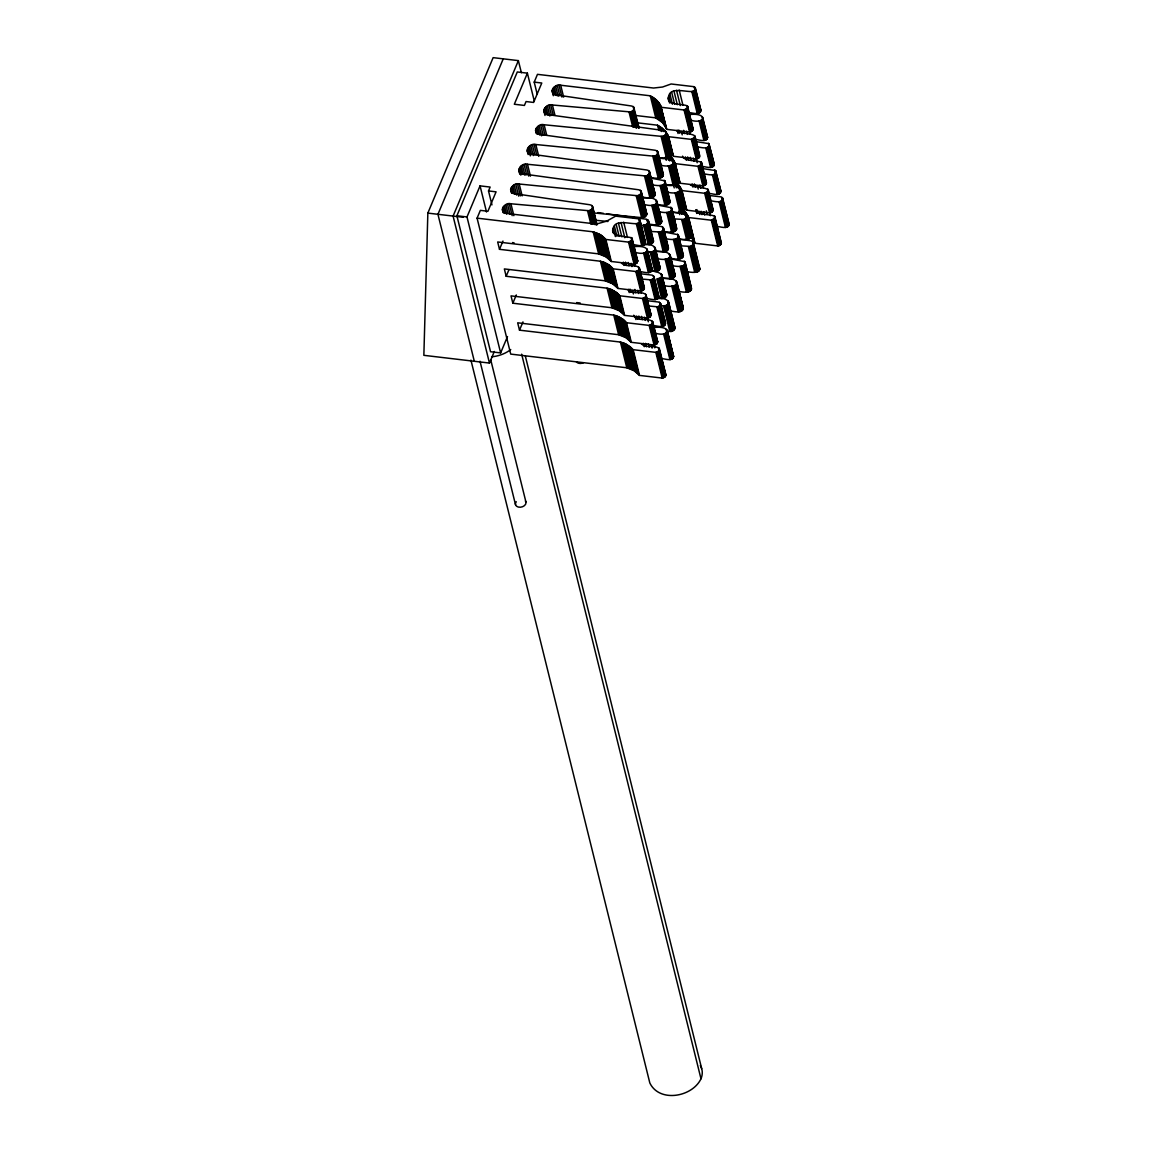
<?xml version="1.0" encoding="UTF-8"?>
<svg xmlns="http://www.w3.org/2000/svg" width="1153" height="1153" viewBox="0 0 1153 1153"><rect width="100%" height="100%" fill="white"/><g stroke="black" fill="none" stroke-linecap="round" stroke-linejoin="round"><path stroke-width="1.5" d="M521.372 72.725L518.374 60.619L493.138 57.65L427.849 213.103L423.857 355.326L489.463 363.065L494.32 351.478M534.286 101.046L527.382 73.158L517.293 71.962L456.891 215.77L490.544 351.723L500.633 352.904L466.994 216.951L480.052 185.864L490.14 187.06L488.512 190.937L496.078 191.83L487.921 211.258L480.354 210.365L477.083 218.148L593.161 231.825L600.511 234.765L605.844 239.449L628.558 242.116C643.677 233.439 607.472 240.818 613.266 228.078C615.774 215.366 644.671 230.701 638.344 218.796L615.644 216.13L606.665 221.16L596.418 224.057L506.844 213.492C498.067 212.455 504.409 201.66 510.923 203.778L587.511 210.595C591.417 211.878 595.222 205.393 589.961 204.773L515.146 193.733C506.354 192.71 512.71 181.9 519.225 184.019L636.182 195.606C640.088 196.875 643.893 190.389 638.632 189.769L523.433 173.988C514.656 172.95 520.997 162.141 527.512 164.274L644.469 175.847C648.39 177.115 652.194 170.644 646.919 170.01L531.735 154.228C522.958 153.19 529.299 142.395 535.814 144.514L652.771 156.087C656.677 157.356 660.496 150.884 655.221 150.265L540.036 134.469C531.245 133.431 537.601 122.636 544.115 124.755L661.073 136.328C664.978 137.611 668.783 131.125 663.523 130.505L548.324 114.709C539.546 113.686 545.888 102.876 552.417 104.995L628.99 111.812C632.911 113.095 636.715 106.609 631.44 105.99L556.625 94.964C547.848 93.926 554.189 83.117 560.704 85.236L650.292 95.8L656.273 99.763L660.338 104.966L666.794 129.352L689.508 132.033C691.8 132.278 694.74 129.035 692.16 127.435M661.346 107.301L684.06 109.982C699.15 101.291 662.975 108.685 668.769 95.944C671.277 83.232 700.159 98.567 693.847 86.662L671.132 83.982L662.557 87.023L653.549 88.032L537.471 74.34L534.214 82.122L537.226 94.315M593.781 212.916L641.63 217.643L644.671 217.11L646.747 213.665L641.299 191.614M641.068 197.019C644.642 197.077 654.702 200.507 655.048 193.906L649.586 171.855M639.915 224.648C643.835 227.818 652.929 221.261 645.896 219.171L606.91 213.824M649.37 177.259C652.411 177.893 664.676 180.445 662.989 173.483L657.541 151.432M644.657 204.542C660.035 208.981 661.707 195.765 643.561 197.956M659.444 157.673C662.139 159.546 674.721 159.071 670.7 153.162L665.252 131.125M644.758 244.249L650.364 244.422L653.506 241.352L648.562 221.016M646.574 251.599C659.761 253.977 656.749 242.274 643.705 244.897M647.741 223.956C651.315 224.013 661.375 227.444 661.707 220.857L656.864 201.256M651.33 231.479L660.482 232.027L662.975 230.456L663.537 228.208L661.808 226.579L648.462 224.662M656.043 204.211C659.069 204.845 671.349 207.381 669.662 200.42L664.82 180.819L650.09 177.951M664.33 184.451C666.924 186.065 681.437 186.844 677.373 180.113M651.431 271.186L657.023 271.373L660.165 268.303L655.235 247.953M656.187 251.08C659.473 251.527 668.336 253.703 668.38 247.794L663.537 228.208M661.908 274.904L666.751 294.505L664.676 297.95L661.635 298.483L656.792 278.896C669.879 276.432 654.99 269.081 648.606 271.604M662.701 231.148C665.742 231.796 678.007 234.333 676.335 227.372L671.478 207.771L656.763 204.903M656.23 258.258C673.597 263.461 675.975 249.351 655.135 251.599M671.003 211.388C673.583 213.017 688.096 213.795 684.046 207.05M659.92 305.487C673.093 307.865 670.08 296.162 657.051 298.786M662.845 278.032C666.146 278.464 674.995 280.64 675.053 274.745L670.196 255.144M662.889 285.195C680.27 290.412 682.648 276.302 661.793 278.55M671.147 258.272C674.087 259.266 684.824 260.506 682.994 254.309L678.151 234.722L663.422 231.854M689.912 233.598C697.205 239.983 679.42 240.458 677.676 238.34M681.264 245.863L690.402 246.396L692.91 244.84L693.457 242.577L691.742 240.948L678.396 239.031M666.275 331.199L671.882 331.387L675.024 328.317L668.567 301.855M671.032 311.094C674.332 311.541 683.181 313.717 683.239 307.808L676.869 282.096M679.333 291.349C682.273 292.343 693.011 293.568 691.18 287.385L684.824 261.659L670.095 258.791M685.862 271.416C688.889 272.05 701.168 274.587 699.482 267.626M632.305 244.595C635.851 244.35 644.469 248.443 645.449 242.461L639.987 220.41M634.121 251.945C649.759 257.537 653.29 244.177 633.401 246.756M638.964 271.546C642.509 271.301 651.128 275.38 652.108 269.398L647.265 249.797M642.365 279.084L651.013 279.905L653.506 278.421L653.924 276.749L652.295 275.149L640.059 273.708M645.637 298.497C649.182 298.238 657.801 302.331 658.781 296.35L653.924 276.749M649.038 306.021L657.686 306.842L660.179 305.358L660.597 303.7L658.968 302.086L646.732 300.645M653.881 325.622C657.08 325.737 664.777 328.706 665.454 323.287L660.597 303.7M654.126 332.785C669.763 338.377 673.294 325.016 653.405 327.596M660.496 358.511C664.042 358.252 672.646 362.345 673.626 356.363L667.27 330.637M689.379 112.648C692.578 112.763 700.246 115.732 700.938 110.313L695.302 87.758M689.624 119.811C705.247 125.403 708.792 112.028 688.889 114.623M694.466 139.412C698.026 139.153 706.616 143.246 707.611 137.265L702.566 117.145M701.139 166.363C704.699 166.104 713.275 170.197 714.284 164.202L708.893 143.635L695.562 141.56M707.798 193.3C711.358 193.055 719.948 197.134 720.942 191.153L715.566 170.586L702.235 168.511M715.984 226.377C719.544 226.118 728.134 230.211 729.128 224.23L722.571 197.985L721.129 196.889L708.908 195.448M503.241 58.846L437.938 214.299L474.315 361.278M518.374 60.619L453.086 216.087L489.463 363.065M527.382 73.158L514.324 104.246L524.413 105.442L526.056 101.55L533.623 102.444L541.78 83.016L534.214 82.122M621.409 262.999C626.021 267.986 634.64 263.533 639.324 267.741L644.368 287.861L643.446 290.023L640.679 291.118L617.965 288.437L613.122 268.836L608.827 264.83L604.316 262.452L600.425 261.227L499.494 249.322L502.967 241.063M628.082 289.951C632.68 294.923 641.313 290.484 645.997 294.692L651.027 314.812L650.119 316.974L647.352 318.055L624.638 315.389L619.795 295.788L616.48 292.502L610.975 289.403L607.098 288.164L506.167 276.273L508.949 269.658M633.732 315.23C637.162 322.494 647.64 317.19 652.656 321.629L657.7 341.749L656.792 343.911L654.025 345.006L631.311 342.326L626.454 322.725L623.153 319.439L617.648 316.34L613.771 315.115L512.84 303.21L516.299 294.952M500.633 352.904L507.507 336.546M641.428 343.839C646.026 348.826 654.645 344.372 659.329 348.581L665.886 374.826L665.44 376.498L662.197 378.069L639.497 375.402L633.127 349.676L625.531 343.81L620.429 342.066L519.499 330.162L522.972 321.903M636.485 122.708L657.556 125.201L664.532 130.116L668.625 136.703L691.324 139.383C702.869 133.013 680.789 134.497 676.912 130.865M666.636 133.791L671.089 151.749L673.467 156.304L696.181 158.97L699.41 157.385L699.323 154.747M670.21 156.116L672.905 159.1L677.762 178.701L680.14 183.241L702.854 185.921L706.083 184.336L706.342 182.145M679.074 188.905L677.863 184.004L681.956 190.591L704.67 193.272C716.2 186.901 694.12 188.386 690.258 184.754M683.614 204.6L686.813 210.192L709.513 212.873C711.805 213.118 714.745 209.875 712.165 208.275M690.892 236.668L694.985 243.254L717.699 245.935C719.991 246.194 722.931 242.952 720.351 241.337M499.494 249.322L497.678 241.971L598.609 253.876L605.959 256.816L611.306 261.486L634.006 264.167L636.787 263.086L637.695 260.909L632.046 238.354M613.122 268.836L635.836 271.517L639.079 269.932L639.324 267.741M619.795 295.788L642.495 298.468L645.738 296.883L645.997 294.692M626.454 322.725L649.168 325.405L652.411 323.82L652.656 321.629M633.127 349.676L655.841 352.357L659.084 350.771L659.329 348.581M659.487 164.85C676.854 170.053 679.232 155.943 658.392 158.206M651.186 184.61C654.227 185.244 666.492 187.795 664.82 180.819M666.146 191.802C683.527 197.004 685.905 182.895 665.05 185.143M659.631 211.734C662.571 212.728 673.309 213.954 671.478 207.771M674.591 218.926L683.743 219.459L686.251 217.888L686.799 215.64L685.069 214.011L671.723 212.094M666.29 238.671C669.244 239.665 679.982 240.905 678.151 234.722M671.19 265.449C674.231 266.084 686.496 268.635 684.824 261.659M700.318 1065.588A26.908 19.125 -13.9 0 1 700.981 1078.79C692.376 1097.051 659.415 1103.046 649.816 1082.955L470.928 360.096M672.905 159.1L675.283 163.64L697.997 166.32C711.632 158.754 683.988 163.322 682.562 156.145M683.556 210.005L688.629 217.542L711.329 220.209C724.978 212.642 697.334 217.211 695.893 210.033L696.743 213.464M696.282 146.762C699.424 146.849 709.628 150.539 709.239 144.096M704.526 173.887C707.394 174.377 716.517 176.841 715.912 171.033M711.199 200.838C714.067 201.314 723.19 203.778 722.571 197.985M595.611 220.266L608.006 221.491M658.089 298.137L661.635 298.483M634.669 115.372L655.74 117.851L662.701 122.766L666.794 129.352M456.891 215.77L466.994 216.951M427.849 213.103L463.175 217.268M617.965 288.437L612.632 283.768L605.282 280.828L504.351 268.923L506.167 276.273M576.63 302.576L580.146 302.994M624.638 315.389L619.291 310.705L611.955 307.765L511.01 295.874L512.84 303.21M631.311 342.326L625.964 337.656L618.613 334.716L517.683 322.811L519.499 330.162M639.497 375.402L634.15 370.718L626.8 367.778L510.721 354.101L477.083 218.148M598.047 212.613L603.365 213.334M512.552 242.534L514.123 242.894M705.967 135.65L707.611 137.265M704.887 181.064L705.982 181.698L701.139 162.097M643.806 240.847L644.902 241.481L639.454 219.43M659.992 219.229L660.77 219.618L655.927 200.031M645.017 212.037L646.747 213.665M681.625 253.357L682.994 254.309M666.65 246.166L668.38 247.794M651.69 238.974L653.42 240.602M698.098 266.674L698.891 267.078L692.521 241.352M689.811 286.434L691.18 287.385M713.246 162.861L714.284 164.202M719.919 189.813L720.942 191.153M728.105 222.875L729.128 224.23M652.108 269.398L649.874 263.158M657.758 295.009L658.781 296.35M672.603 355.023L673.626 356.363M656.662 340.409L657.7 341.749M664.849 373.486L665.886 374.826M674.116 273.52L675.053 274.745M665.814 293.266L666.751 294.505M674.001 326.342L674.937 327.567M669.374 149.717L670.268 150.712M637.148 259.944L637.695 260.909M643.821 286.895L644.368 287.861M700.404 109.348L700.938 110.313M655.048 193.906L649.917 175.717M683.239 307.808L675.932 280.856M660.078 267.554L657.931 261.428M651.027 314.812L647.568 303.671M665.454 323.287L660.064 302.72M694.942 87.297L700.966 110.875M702.22 116.698L707.625 137.812M708.893 143.635L714.298 164.764M715.566 170.586L720.971 191.715M722.225 197.523L729.143 224.777M694.452 86.922L700.491 111.985M702.321 119.335L707.164 138.922M708.403 143.275L713.837 165.873M715.076 170.212L720.495 192.825M722.167 198.878L728.682 225.887M714.456 169.952L715.667 174.852M694.582 90.438L700.03 112.475M701.846 119.826L706.703 139.427M708.519 146.777L713.376 166.378M715.191 173.728L720.034 193.315M721.85 200.665L728.22 226.392M693.991 90.856L699.453 112.908M701.269 120.258L706.112 139.859M707.928 147.209L712.785 166.796M714.601 174.146L719.458 193.747M721.274 201.098L727.629 226.81M693.313 91.188L698.761 113.239M700.592 120.589L705.434 140.19M707.25 147.541L712.107 167.127M713.923 174.478L718.766 194.079M720.596 201.429L726.952 227.155M692.578 91.418L698.026 113.47M699.842 120.82L704.699 140.407M706.515 147.757L711.358 167.358M713.188 174.708L718.031 194.295M719.847 201.645L726.217 227.372M691.814 91.519L697.262 113.57M699.078 120.921L703.935 140.507M705.751 147.858L710.608 167.459M712.424 174.809L717.267 194.41M719.083 201.761L725.453 227.472M687.548 106.206L693.212 129.338M694.812 135.607L699.871 156.275M701.485 162.559L706.544 183.226M708.158 189.496L713.217 210.163M714.817 216.447L721.403 243.24M687.202 105.759L692.65 127.796M694.87 136.789L698.92 153.118M707.812 189.049L712.655 208.635M714.471 215.986L720.841 241.712M687.289 108.396L692.737 130.448M694.553 137.798L699.41 157.385M700.649 161.723L706.083 184.336M707.899 191.686L712.741 211.273M714.413 217.34L720.928 244.35M686.828 108.901L692.276 130.938M694.092 138.288L698.949 157.889M700.765 165.239L705.622 184.826M707.438 192.176L712.28 211.777M714.096 219.128L720.466 244.854M686.237 109.319L691.699 131.37M693.515 138.72L698.358 158.321M700.174 165.657L705.031 185.258M706.847 192.609L711.704 212.21M713.52 219.56L719.876 245.272M685.559 109.65L691.007 131.701M692.838 139.052L697.68 158.653M699.496 166.003L704.353 185.59M706.169 192.94L711.012 212.541M712.842 219.892L719.198 245.603M684.824 109.881L690.272 131.932M692.088 139.268L696.945 158.869M698.761 166.219L703.604 185.82M705.434 193.171L710.277 212.757M712.093 220.108L718.463 245.834M679.189 90.049L682.965 105.312M684.06 109.982L690.099 134.152M691.324 139.383L697.176 162.717M697.997 166.32L703.431 188.04M704.67 193.272L710.291 215.712M711.329 220.209L717.699 245.935M676.537 90.323L680.313 105.586M686.64 131.154L687.447 134.425M693.313 158.105L694.12 161.362M699.972 185.042L700.779 188.314M706.357 210.855L707.207 214.271M673.972 91.13L677.33 104.707M683.671 130.332L684.478 133.604M690.344 157.284L691.151 160.541M697.421 185.849L698.228 189.121M703.806 211.662L704.656 215.092M671.709 92.413L674.649 104.289M681.409 131.615L682.216 134.872M687.678 156.923L688.485 160.195M694.351 183.875L695.158 187.132M701.11 211.23L701.961 214.645M669.936 94.056L672.444 104.231M678.814 129.986L679.636 133.258M685.487 156.938L686.294 160.195M692.16 183.875L692.967 187.146M698.905 211.158L699.756 214.588M668.769 95.944L670.441 102.732M677.258 130.231L678.065 133.503M696.888 209.601L697.738 213.031M668.322 97.904L669.576 102.992M696.023 209.86L696.873 213.291M668.625 136.703L673.467 156.304M675.283 163.64L680.14 183.241M681.956 190.591L686.813 210.192M688.629 217.542L694.985 243.254M660.885 106.119L666.348 128.17M668.163 135.521L673.006 155.107M674.822 162.458L679.679 182.059M681.495 189.409L686.352 208.996M688.168 216.346L694.524 242.072M660.338 104.966L665.785 127.017M667.601 134.353L672.458 153.954M674.274 161.305L679.131 180.906M680.947 188.256L685.79 207.843M687.606 215.193L693.976 240.919M659.689 103.842L665.151 125.893M666.967 133.244L671.81 152.83M673.64 160.181L678.483 179.782M680.299 187.132L685.156 206.733M686.972 214.083L693.342 239.795M658.968 102.761L664.416 124.812M679.578 186.051L684.421 205.638M686.237 212.988L692.607 238.714M665.843 131.673L671.723 155.136M673.107 161.074L678.396 182.088M679.78 188.011L685.055 209.039M686.453 214.962L691.728 235.976M693.112 241.899L699.914 269.053M658.147 101.723L663.609 123.76M665.829 132.754L671.536 155.914M672.098 158.062L678.209 182.851M678.757 184.999L684.868 209.803M685.43 211.95L691.8 237.677M693.357 244.105L699.727 269.816M672.92 162.141L676.97 178.47M679.189 187.463L682.417 200.521M685.862 214.4L687.073 219.301M689.09 227.472L690.705 234.001M657.253 100.715L662.701 122.766M665.627 134.598L671.089 156.649M671.19 157.067L671.997 160.325M672.905 164L677.762 183.601M679.578 190.951L684.421 210.538M684.536 210.956L685.804 216.101M686.251 217.888L691.094 237.489M692.91 244.84L699.28 270.551M656.273 99.763L661.736 121.814M664.964 135.261L671.435 161.002M672.228 164.663L677.085 184.249M677.287 184.682L678.094 187.953M678.901 191.6L684.824 215.15M685.574 218.551L690.416 238.152M692.247 245.503L698.603 271.214M655.221 98.87L660.669 120.906M662.499 128.257L663.306 131.528M669.562 156.837L670.369 160.108M676.234 183.788L677.042 187.045M682.922 210.812L683.772 214.242M664.099 135.795L669.562 157.846M671.377 165.196L676.234 184.783M678.05 192.133L682.893 211.734M684.723 219.084L689.566 238.685M691.382 246.021L697.752 271.748M654.082 98.019L659.545 120.056M661.361 127.406L662.168 130.678M668.841 157.63L669.648 160.887M675.514 184.566L676.321 187.838M681.798 209.961L682.648 213.391M663.134 136.169L668.581 158.206M670.397 165.556L675.254 185.157M677.07 192.508L681.913 212.109M683.743 219.459L688.586 239.046M690.402 246.396L696.772 272.122M652.886 97.227L658.349 119.263M660.165 126.614L661.375 131.514M667.645 156.822L668.452 160.094M681.019 210.884L681.87 214.314M662.096 136.357L667.544 158.393M669.36 165.744L674.217 185.345M676.033 192.695L680.89 212.282M682.706 219.632L687.548 239.233M689.364 246.583L695.735 272.31M651.618 96.477L657.08 118.528M658.896 125.879L660.107 130.779M673.438 184.667L674.246 187.939M661.073 136.328L666.52 158.379M668.351 165.729L673.193 185.33M675.009 192.681L679.866 212.267M681.682 219.618L686.525 239.219M688.355 246.569L694.711 272.281M650.292 95.8L655.74 117.851M657.556 125.201L658.767 130.102M665.44 157.039L666.247 160.31M678.843 211.186L679.693 214.617M657.887 152.11L663.422 174.896M665.166 181.497L670.095 201.847M671.824 208.448L676.768 228.784M678.497 235.385L683.426 255.735M685.17 262.336L691.613 288.812M656.951 150.87L663.234 175.674M664.229 180.272L669.907 202.611M670.887 207.209L676.58 229.562M677.56 234.16L683.239 256.499M684.233 261.111L691.425 289.576M657.34 154.358L662.788 176.409M664.604 183.759L669.461 203.346M671.277 210.696L676.134 230.297M677.95 237.648L682.792 257.249M684.623 264.599L690.978 290.311M656.662 155.021L662.125 177.072M663.941 184.408L668.783 204.009M670.599 211.359L675.456 230.96M677.272 238.311L682.129 257.897M683.945 265.248L690.301 290.974M655.812 155.554L661.26 177.605M663.076 184.941L667.933 204.542M669.749 211.893L674.606 231.494M676.422 238.844L681.264 258.431M683.08 265.781L689.451 291.507M654.832 155.929L660.28 177.966M662.11 185.316L666.953 204.917M668.769 212.267L673.626 231.854M675.442 239.204L680.284 258.805M682.115 266.156L688.471 291.882M653.794 156.102L659.257 178.153M661.073 185.503L665.915 205.104M667.731 212.44L672.588 232.041M674.404 239.392L679.261 258.993M681.077 266.343L687.433 292.055M652.771 156.087L658.233 178.138M660.049 185.489L664.892 205.075M666.722 212.426L671.565 232.027M673.381 239.377L678.238 258.978M680.054 266.329L686.424 292.04M633.761 107.157L639.151 128.185M633.17 106.595L638.618 127.997M649.24 171.192L655.135 194.655M656.518 200.579L661.793 221.607M663.191 227.53L668.466 248.544M669.85 254.467L675.139 275.495M676.523 281.418L683.311 308.557M649.485 173.382L654.947 195.419M656.763 202.769L661.606 222.37M663.422 229.721L668.279 249.322M670.095 256.658L674.952 276.259M676.768 283.609L683.124 309.335M633.559 110.083L637.753 127.046M662.6 226.968L667.443 246.569M669.259 253.919L670.873 260.448M649.038 174.117L654.5 196.169M656.316 203.519L661.159 223.106M662.975 230.456L667.832 250.057M669.648 257.407L674.505 276.994M676.321 284.344L682.677 310.071M632.882 110.746L637.076 127.709M648.361 174.78L653.823 196.817M655.639 204.167L660.496 223.768M662.312 231.119L667.155 250.72M668.971 258.056L673.828 277.657M675.644 285.007L682.014 310.733M632.031 111.279L636.225 128.242M647.51 175.314L652.973 197.35M654.789 204.701L659.631 224.302M661.447 231.652L666.304 251.253M668.12 258.589L672.977 278.19M674.793 285.54L681.149 311.267M631.051 111.654L634.827 126.916M646.53 175.674L651.993 197.725M653.809 205.075L658.651 224.676M660.482 232.027L665.324 251.613M667.14 258.964L671.997 278.565M673.813 285.915L680.184 311.627M630.014 111.841L633.79 127.104M645.493 175.861L650.955 197.912M652.771 205.263L657.628 224.849M659.444 232.2L664.287 251.801M666.103 259.151L670.96 278.752M672.775 286.088L679.146 311.814M628.99 111.812L632.766 127.075M644.469 175.847L649.932 197.898M651.748 205.248L656.605 224.835M658.421 232.185L663.263 251.786M665.094 259.137L669.936 278.723M671.752 286.074L678.123 311.8M640.938 190.937L646.833 214.415M648.217 220.338L653.506 241.352M654.89 247.29L660.165 268.303M661.563 274.227L666.838 295.254M668.221 301.178L675.024 328.317M641.183 193.127L646.646 215.179M648.462 222.529L653.304 242.13M655.135 249.48L659.977 269.067M661.793 276.417L666.65 296.018M668.466 303.369L674.836 329.081M640.362 190.389L642.034 197.163M642.87 200.564L645.81 212.426M647.626 219.776L652.483 239.377M654.299 246.728L657.124 258.157M660.972 273.679L661.779 276.936M662.586 280.208L665.411 291.637M667.63 300.616L669.763 309.191M670.599 312.622L673.583 324.627M640.737 193.877L646.199 215.914M648.015 223.264L652.872 242.865M654.688 250.215L659.53 269.816M661.346 277.167L666.203 296.753M668.019 304.104L674.39 329.83M646.833 219.387L647.64 222.644M640.074 194.526L645.521 216.577M647.337 223.927L652.194 243.528M654.01 250.878L658.867 270.465M660.683 277.815L665.526 297.416M667.342 304.767L673.712 330.479M639.209 195.059L644.671 217.11M646.487 224.46L651.344 244.061M653.16 251.412L658.003 270.998M659.819 278.349L664.676 297.95M666.492 305.3L672.862 331.012M638.229 195.433L643.691 217.485M645.507 224.835L650.364 244.422M652.18 251.772L657.023 271.373M658.839 278.723L663.696 298.324M665.512 305.675L671.882 331.387M637.205 195.621L642.653 217.672M644.469 225.008L649.326 244.609M651.142 251.959L655.985 271.56M657.815 278.911L662.658 298.497M664.474 305.848L670.844 331.574M636.182 195.606L641.63 217.643M643.446 224.994L648.303 244.595M650.119 251.945L654.976 271.546M663.451 305.833L669.821 331.56M639.8 219.892L645.464 243.009M647.078 249.279L652.137 269.961M653.737 276.23L658.795 296.897M660.41 303.181L665.468 323.849M667.083 330.118L673.655 356.911M646.732 248.832L651.575 268.433M653.391 275.783L658.248 295.37M667.155 331.387L673.093 355.383M640.636 225.844L644.412 241.107M654.515 281.937L657.354 293.366M659.574 302.36L664.013 320.318M666.247 329.297L667.515 334.442M668.365 337.872L670.902 348.163M639.569 222.082L645.017 244.119M646.833 251.469L651.69 271.07M653.506 278.421L658.363 298.022M660.179 305.358L665.022 324.959M666.838 332.309L673.208 358.035M639.079 222.572L644.527 244.623M646.357 251.974L651.2 271.56M653.016 278.911L657.873 298.512M659.689 305.862L664.546 325.463M666.362 332.799L672.718 358.525M638.488 223.005L643.951 245.041M645.766 252.392L650.623 271.993M652.439 279.343L657.282 298.944M659.098 306.294L663.955 325.881M665.771 333.231L672.141 358.958M637.811 223.336L643.273 245.387M645.089 252.723L649.932 272.324M651.762 279.675L656.605 299.276M658.421 306.626L663.278 326.213M665.094 333.563L671.464 359.289M637.076 223.552L642.524 245.603M644.354 252.954L649.197 272.555M651.013 279.905L655.87 299.492M657.686 306.842L662.528 326.443M664.359 333.793L670.715 359.505M636.312 223.653L641.76 245.704M643.59 253.055L648.433 272.656M650.249 280.006L655.106 299.593M656.922 306.943L661.779 326.544M663.595 333.894L669.951 359.621M631.7 237.893L637.739 261.472M639.555 268.822L644.397 288.423M645.637 294.231L651.07 315.36M652.31 321.183L657.743 342.311M658.983 348.134L665.93 375.388M631.21 237.532L632.882 244.306M633.718 247.708L636.658 259.569M638.488 266.919L640.909 276.72M652.223 322.451L656.259 338.78M658.493 347.759L660.611 356.335M661.462 359.765L663.998 370.055M631.801 240.53L637.249 262.581M639.079 269.932L643.922 289.533M645.738 296.883L650.595 316.47M652.411 323.82L657.268 343.421M659.084 350.771L665.44 376.498M631.325 241.035L636.787 263.086M638.603 270.436L643.446 290.023M645.262 297.373L650.119 316.974M651.935 324.324L656.792 343.911M658.608 351.261L664.964 376.988M630.734 241.467L636.197 263.504M638.013 270.854L642.87 290.455M644.686 297.805L649.528 317.392M651.344 324.742L656.201 344.343M658.017 351.694L664.387 377.42M630.057 241.799L635.519 263.835M637.335 271.186L642.178 290.787M644.008 298.137L648.851 317.738M650.667 325.088L655.524 344.675M657.34 352.025L663.71 377.752M629.322 242.015L634.77 264.066M636.6 271.416L641.443 291.017M643.259 298.353L648.116 317.954M649.932 325.305L654.774 344.906M656.605 352.256L662.961 377.968M623.687 222.183L627.463 237.446M628.558 242.116L634.597 266.285M635.836 271.517L641.27 293.222M642.495 298.468L648.346 321.802M649.168 325.405L654.789 347.846M655.841 352.357L662.197 378.069M621.035 222.471L624.811 237.734M631.138 263.288L631.945 266.559M637.811 290.239L638.618 293.511M644.484 317.19L645.291 320.448M651.286 344.704L652.137 348.134M618.484 223.278L621.842 236.841M628.183 262.466L628.99 265.738M634.842 289.417L635.649 292.689M641.515 316.369L642.322 319.626M648.303 343.796L649.153 347.226M616.221 224.561L619.161 236.423M625.517 262.12L626.324 265.377M632.579 290.7L633.386 293.957M638.848 316.008L639.656 319.28M645.622 343.363L646.473 346.794M614.434 226.204L616.956 236.379M623.326 262.135L624.133 265.392M629.985 289.072L630.806 292.343M636.658 316.023L637.465 319.28M643.403 343.291L644.253 346.722M613.266 228.078L615.371 236.567M628.428 289.317L629.235 292.588M635.087 316.268L635.894 319.54M612.819 230.052L613.655 233.439M605.844 239.449L611.306 261.486M605.123 238.556L610.571 260.607M612.402 267.957L617.244 287.558M619.06 294.909L623.917 314.495M625.733 321.846L630.59 341.447M632.406 348.797L638.762 374.523M604.331 237.72L609.778 259.771M611.609 267.121L616.451 286.708M618.267 294.058L623.124 313.659M624.94 321.01L629.783 340.596M631.613 347.947L637.969 373.673M603.466 236.913L608.928 258.964M610.744 266.314L615.587 285.915M617.403 293.251L622.26 312.852M624.076 320.203L628.933 339.804M630.749 347.154L637.105 372.866M602.543 236.149L607.991 258.2M609.822 265.55L614.664 285.151M616.48 292.502L621.337 312.088M623.153 319.439L627.996 339.04M629.826 346.39L636.182 372.102M601.549 235.443L607.011 257.479M608.827 264.83L613.67 284.431M615.5 291.781L620.343 311.382M622.159 318.732L627.016 338.319M628.832 345.669L635.202 371.396M600.511 234.765L605.959 256.816M607.775 264.167L612.632 283.768M614.448 291.104L619.291 310.705M621.121 318.055L625.964 337.656M627.78 345.006L634.15 370.718M592.628 206.618L596.908 224.316M599.401 234.145L604.864 256.197M606.68 263.547L611.522 283.148M613.338 290.484L618.195 310.085M620.011 317.435L624.868 337.036M626.684 344.387L633.04 370.099M592.267 205.94L596.894 224.59M592.512 208.131L596.706 225.094M593.363 212.166L595.885 222.342M598.248 233.583L603.696 255.62M605.512 262.97L610.369 282.571M612.185 289.922L617.042 309.523M618.858 316.859L623.701 336.46M625.531 343.81L631.887 369.536M592.065 208.866L595.842 224.129M560.704 85.236L563.644 97.111M591.403 209.529L595.179 224.792M597.038 233.065L602.5 255.101M604.316 262.452L609.159 282.053M610.975 289.403L615.832 309.004M617.648 316.34L622.505 335.941M624.321 343.291L630.691 369.018M590.538 210.062L593.896 223.624M595.784 232.589L601.246 254.64M603.062 261.99L607.905 281.591M609.735 288.942L614.578 308.528M616.394 315.879L621.251 335.48M623.067 342.83L629.437 368.542M559.003 85.221L561.943 97.083M589.558 210.437L592.916 223.999M594.487 232.185L599.949 254.237M601.765 261.572L606.608 281.173M608.438 288.524L613.281 308.125M615.097 315.475L619.954 335.062M621.77 342.412L628.14 368.138M588.534 210.61L591.893 224.186M557.274 85.524L559.796 95.699M593.161 231.825L598.609 253.876M600.425 261.227L605.282 280.828M607.098 288.164L611.955 307.765M613.771 315.115L618.613 334.716M620.429 342.066L626.8 367.778M587.511 210.595L590.869 224.172M555.645 86.144L558.167 96.319M554.218 87.023L556.322 95.512M553.109 88.118L554.78 94.906M552.359 89.358L553.613 94.445M552.042 90.64L553.31 95.728M552.417 104.995L554.924 115.17M550.702 104.966L553.224 115.141M548.987 105.283L551.494 115.459M547.358 105.889L549.866 116.064M545.931 106.782L548.021 115.257M544.807 107.878L546.479 114.666M544.057 109.117L545.326 114.205M543.755 110.4L545.009 115.487M544.115 124.755L546.637 134.93M542.414 124.726L544.922 134.901M540.685 125.028L543.207 135.204M539.056 125.648L541.579 135.823M537.629 126.542L539.734 135.016M536.505 127.637L538.192 134.425M535.77 128.862L537.024 133.95M535.453 130.145L536.289 133.546M535.814 144.514L538.754 156.376M534.113 144.485L536.635 154.661M532.383 144.788L534.906 154.963M530.755 145.408L533.277 155.583M529.328 146.301L531.432 154.776M528.204 147.397L530.308 155.871M527.469 148.622L528.723 153.709M527.152 149.904L527.988 153.306M527.296 151.158L528.132 154.545M527.512 164.274L530.452 176.135M525.811 164.245L528.751 176.106M524.096 164.548L526.604 174.723M522.453 165.167L524.975 175.342M521.041 166.046L523.131 174.535M519.917 167.156L521.588 173.93M519.167 168.381L520.853 175.17M518.85 169.664L519.7 173.051M518.994 170.903L519.83 174.305M519.225 184.019L522.165 195.895M517.524 183.99L520.45 195.866M515.795 184.307L518.735 196.169M514.166 184.927L516.674 195.102M512.739 185.806L514.829 194.281M511.615 186.901L513.287 193.69M510.865 188.141L512.134 193.228M510.563 189.423L511.399 192.81M510.923 203.778L513.863 215.654M509.222 203.75L512.163 215.625M507.493 204.052L510.015 214.227M505.864 204.672L507.969 213.161M504.438 205.565L506.542 214.04M503.313 206.661L505 213.449M502.578 207.9L503.832 212.988M502.261 209.183L503.097 212.57M488.512 190.937L491.956 204.888M525.393 356.306L701.687 1068.672M480.052 185.864L486.523 212.008M521.66 354.187L700.981 1078.79M490.803 360.096L525.898 501.886M480.008 361.22L515.521 504.74M510.75 349.546A26.908 19.125 -13.9 0 1 491.625 356.796M525.437 500.993A5.376 3.819 -13.9 0 1 520.435 507.219A5.376 3.819 -13.9 0 1 516.256 501.728M583.519 362.691A5.376 3.819 -13.9 0 1 576.385 361.84"/></g></svg>
